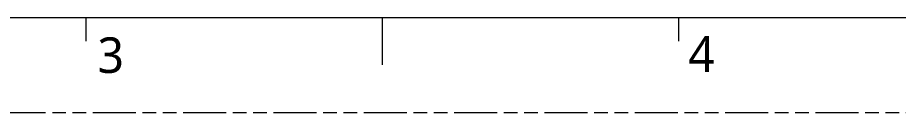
# Model space of a CAD drawing. Extents: x 2864 to 3941, y 2420 to 3182.
# Drawn here: x 3207.7 to 3402.8, y 2420.4 to 2441.4 of the extents above; entities that cross this region are included whole.
import ezdxf

# ---------------------------------------------------------------- set-up
doc = ezdxf.new("R2010")
doc.units = 0
doc.linetypes.add('PHANTOM', pattern=[29.5, 9.5, -1.5, 3, -1.5, 3, -1.5, 9.5])
doc.layers.get('0').update_dxf_attribs({"lineweight": 0})
doc.layers.add('0PAPERF', color=2, linetype='PHANTOM', lineweight=0, plot=False)
doc.layers.add('DIM', color=100, linetype='Continuous', lineweight=15)
doc.layers.add('備註', color=1, linetype='Continuous', lineweight=0)
doc.styles.get("Standard").update_dxf_attribs({"font": 'SIMPLEX.SHX', "height": 2.7})

msp = doc.modelspace()

# ---------------------------------------------------------------- linework, layer by layer
at = {"lineweight": 0}
for p, q in [((2894.63174, 2441.38617), (3908.06702, 2441.38617)), ((3222.81674, 2441.38617), (3222.81674, 2436.13521)), ((3288.45374, 2441.38617), (3288.45374, 2430.88425)), ((3354.09074, 2441.38617), (3354.09074, 2436.13521))]:
    msp.add_line(p, q, dxfattribs=at)
at = {"layer": '0PAPERF'}
msp.add_line((2941.45782, 2441.38617), (3908.06702, 2441.38617), dxfattribs=at)
at = {"layer": '備註', "color": 2, "linetype": 'PHANTOM', "lineweight": 0}
msp.add_line((2864.43501, 2420.38233), (3941.15578, 2420.38233), dxfattribs=at)

# ---------------------------------------------------------------- texts
at = {"layer": 'DIM', "char_height": 7.87644, "width": 4.7954102, "attachment_point": 1}
for s, insert in [('{\\fMicrosoft JhengHei|b0|i0|c136|p0;\\C0;3}', (3225.43314, 2437.00809)), ('{\\fMicrosoft JhengHei|b0|i0|c136|p0;\\C0;4}', (3356.25185, 2437.23548))]:
    msp.add_mtext(s, dxfattribs=dict(at, insert=insert))

doc.saveas('drawing.dxf')
